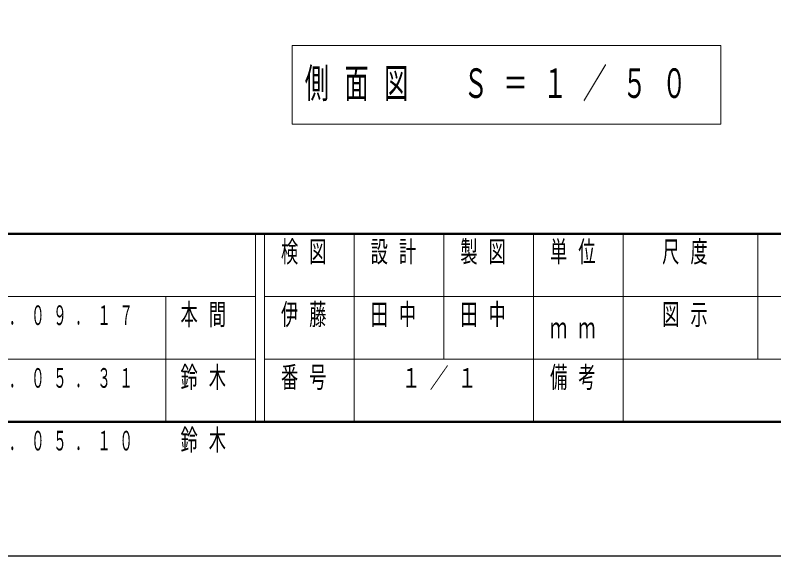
# Model space of a CAD drawing. Units: millimetres on the paper, with parts at other scales. Extents: x 197 to 617, y 140 to 437.
# Drawn here: x 328.9 to 413.5, y 139.9 to 200.3 of the extents above; entities that cross this region are included whole.
import ezdxf

# ---------------------------------------------------------------- set-up
doc = ezdxf.new("R2010")
doc.units = ezdxf.units.MM
doc.layers.add('A3図枠', color=140, linetype='Continuous', lineweight=50)
doc.layers.add('線', color=2, linetype='Continuous', lineweight=25)
doc.layers.add('図面プロファイル', color=7, linetype='Continuous')
doc.styles.add('ＭＳ ゴシック', font='')
doc.styles.get('ＭＳ ゴシック').set_extended_font_data('MS Gothic')

msp = doc.modelspace()

# ---------------------------------------------------------------- linework, layer by layer
at = {"layer": 'A3図枠', "color": 7}
for p, q in [((214.181, 175.877), (599.181, 175.877)), ((214.181, 154.877), (599.181, 154.877))]:
    msp.add_line(p, q, dxfattribs=at)
at = {"layer": 'A3図枠', "color": 211, "lineweight": 13}
for p, q in [((355.681, 175.877), (355.681, 154.877)), ((356.681, 175.877), (356.681, 154.877)), ((366.681, 175.877), (366.681, 161.877)), ((376.681, 175.877), (376.681, 161.877)), ((386.681, 175.877), (386.681, 154.877)), ((396.681, 175.877), (396.681, 161.877)), ((411.681, 175.877), (411.681, 161.877)), ((411.681, 168.877), (529.181, 168.877)), ((356.681, 161.877), (599.181, 161.877))]:
    msp.add_line(p, q, dxfattribs=at)
at = {"layer": 'A3図枠', "color": 7, "lineweight": 13}
for p, q in [((214.181, 168.877), (355.681, 168.877)), ((345.681, 168.877), (345.681, 154.877)), ((356.681, 168.877), (411.681, 168.877)), ((214.181, 161.877), (355.681, 161.877)), ((366.681, 161.877), (366.681, 154.877)), ((396.681, 161.877), (396.681, 154.877))]:
    msp.add_line(p, q, dxfattribs=at)
at = {"layer": '線', "color": 7, "lineweight": 13}
for p, q in [((359.781, 196.887), (359.781, 188.087)), ((407.581, 196.887), (359.781, 196.887)), ((407.581, 188.087), (407.581, 196.887)), ((359.781, 188.087), (407.581, 188.087))]:
    msp.add_line(p, q, dxfattribs=at)
at = {"layer": '線', "color": 7}
msp.add_lwpolyline([(196.588, 139.92), (616.697, 139.92), (616.697, 436.915), (196.588, 436.915)], close=True, dxfattribs=at)

# ---------------------------------------------------------------- texts
at = {"layer": 'A3図枠', "color": 4, "char_height": 2.346, "style": 'ＭＳ ゴシック'}
for s, insert, attachment_point in [('\\T1.64;\\W0.6;検図', (361.681, 175.044), 2), ('\\T1.64;\\W0.6;設計', (371.681, 175.044), 2), ('\\T1.64;\\W0.6;製図', (381.681, 175.044), 2), ('\\T1.64;\\W0.6;単位', (391.681, 175.044), 2), ('\\T1.64;\\W0.6;尺度', (404.181, 175.044), 2), ('\\T1.64;\\W0.6;図示', (404.181, 168.044), 2), ('\\T1.64;\\W0.6;ｍｍ', (391.681, 165.377), 5), ('\\T1.64;\\W0.6;番号', (361.681, 161.044), 2), ('\\T1.64;\\W0.6;備考', (391.681, 161.044), 2)]:
    msp.add_mtext(s, dxfattribs=dict(at, insert=insert, attachment_point=attachment_point))
at = {"layer": '図面プロファイル', "attachment_point": 2, "style": 'ＭＳ ゴシック'}
for s, insert, char_height in [('\\T1.64;\\W0.6;伊藤', (361.681, 168.044), 2.346), ('\\T1.64;\\W0.6;田中', (371.681, 168.044), 2.346), ('\\T1.64;\\W0.6;田中', (381.681, 168.044), 2.346), ('\\T1.64;\\W0.5;２０２４．０５．３１', (330.681, 160.877), 2.199), ('\\T1.64;\\W0.6;鈴木', (350.481, 161.044), 2.346), ('\\T1.49;\\W0.7;１／１', (376.681, 160.877), 2.199), ('\\T1.64;\\W0.6;鈴木', (350.481, 154.044), 2.346), ('\\T1.64;\\W0.5;２０１８．０５．１０', (330.681, 153.877), 2.199)]:
    msp.add_mtext(s, dxfattribs=dict(at, insert=insert, char_height=char_height))
at = {"layer": '線', "color": 7, "style": 'ＭＳ ゴシック'}
for s, insert, char_height, attachment_point in [('\\T1.64;\\W0.6;側面図\u3000Ｓ＝１／５０', (361.181, 192.487), 3.299, 4), ('\\T1.64;\\W0.6;本間', (350.481, 168.044), 2.346, 2), ('\\T1.64;\\W0.5;２０２５．０９．１７', (330.681, 167.877), 2.199, 2)]:
    msp.add_mtext(s, dxfattribs=dict(at, insert=insert, char_height=char_height, attachment_point=attachment_point))

doc.saveas('drawing.dxf')
